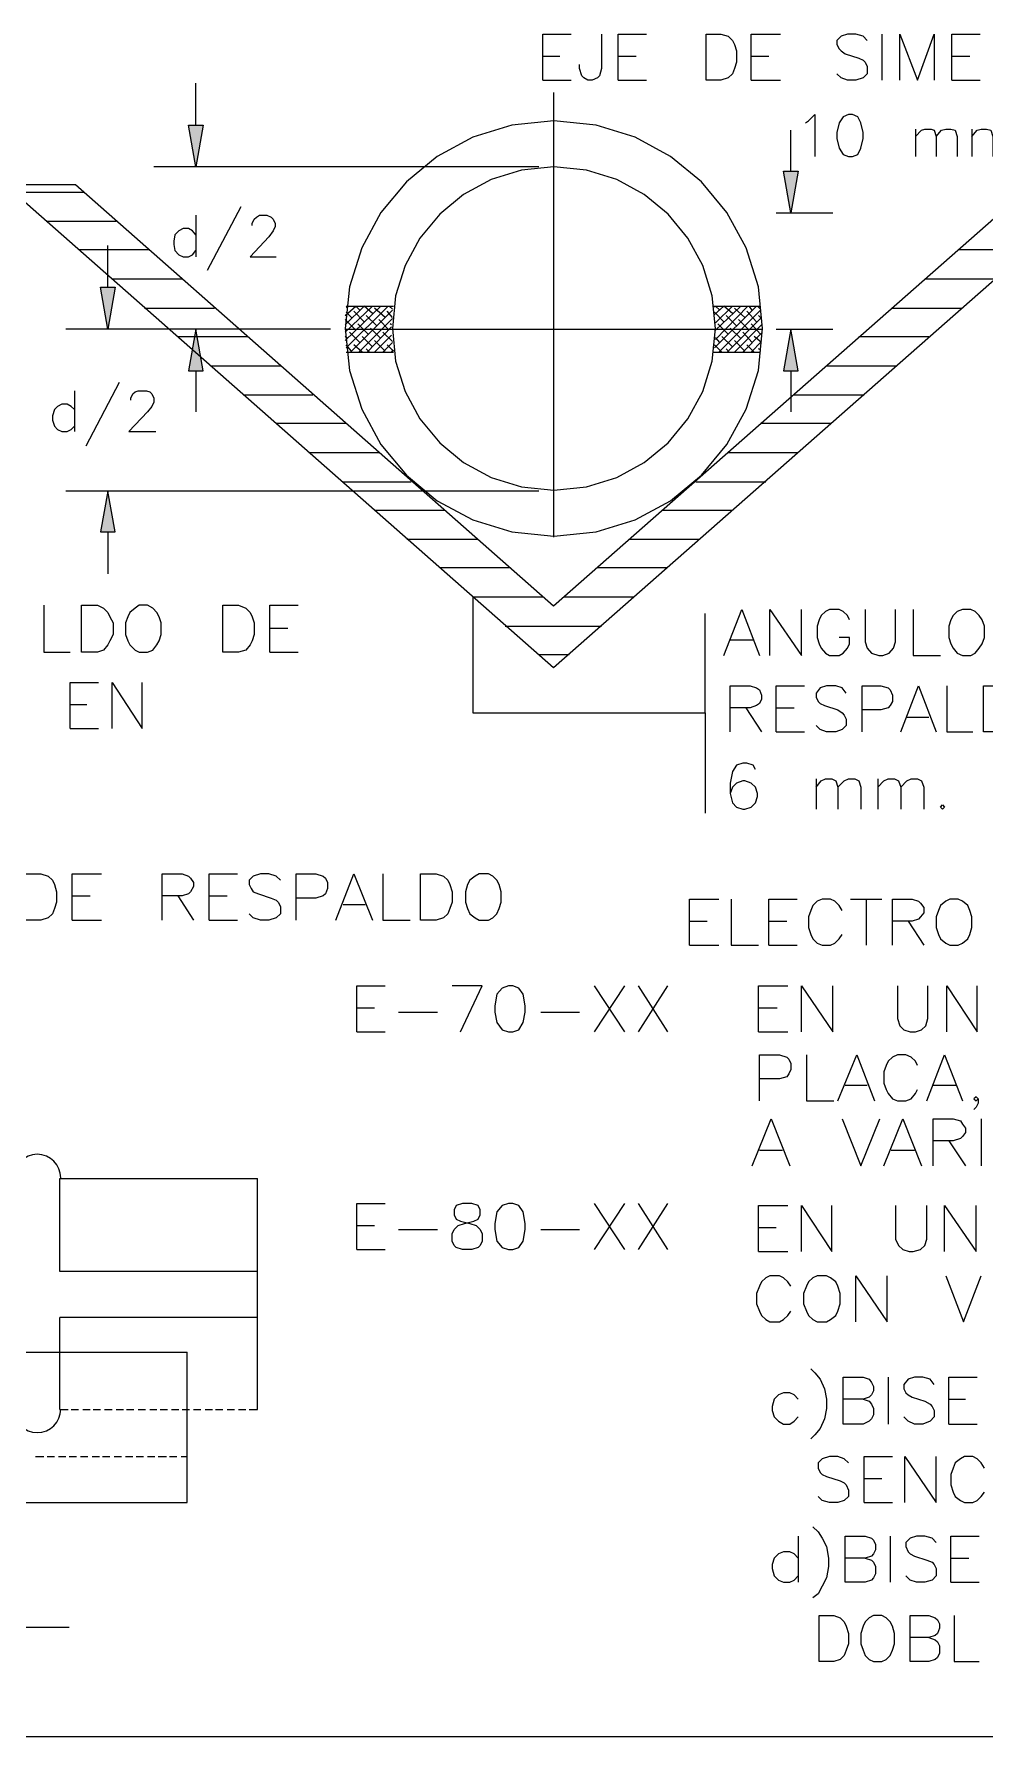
# Model space of a CAD drawing. Header units: metres. Extents: x 2.9 to 42.8, y 1.7 to 28.7.
# Drawn here: x 28.957 to 30.56, y 17.904 to 20.775 of the extents above; entities that cross this region are included whole.
import ezdxf

# ---------------------------------------------------------------- set-up
doc = ezdxf.new("R2010")
doc.units = ezdxf.units.M
for name, color, linetype in [('NEGRO', 7, 'Continuous'), ('RELLENO_NEGRO', 7, 'Continuous'), ('ROJO', 1, 'Continuous'), ('VERDE', 3, 'Continuous')]:
    doc.layers.add(name, color=color, linetype=linetype)

msp = doc.modelspace()

# ---------------------------------------------------------------- hatches: boundary and pattern name
at = {"layer": 'RELLENO_NEGRO'}
h = msp.add_hatch(color=256, dxfattribs=at)
h.dxf.hatch_style = 1
h.paths.add_polyline_path([(29.2418, 20.6216), (29.2294, 20.5511), (29.2171, 20.6216), (29.2418, 20.6216)])
h = msp.add_hatch(color=256, dxfattribs=at)
h.dxf.hatch_style = 1
h.paths.add_polyline_path([(30.2454, 20.544), (30.2331, 20.4735), (30.2207, 20.544), (30.2454, 20.544)])
h = msp.add_hatch(color=256, dxfattribs=at)
h.dxf.hatch_style = 1
h.paths.add_polyline_path([(29.0936, 20.3482), (29.0812, 20.2777), (29.0689, 20.3482), (29.0936, 20.3482)])
h = msp.add_hatch(color=256, dxfattribs=at)
h.dxf.hatch_style = 1
h.paths.add_polyline_path([(29.2418, 20.2071), (29.2294, 20.2777), (29.2171, 20.2071), (29.2418, 20.2071)])
h = msp.add_hatch(color=256, dxfattribs=at)
h.dxf.hatch_style = 1
h.paths.add_polyline_path([(30.2454, 20.2071), (30.2331, 20.2777), (30.2207, 20.2071), (30.2454, 20.2071)])
h = msp.add_hatch(color=256, dxfattribs=at)
h.dxf.hatch_style = 1
h.paths.add_polyline_path([(29.0936, 19.9355), (29.0812, 20.0043), (29.0689, 19.9355), (29.0936, 19.9355)])

# ---------------------------------------------------------------- linework, layer by layer
at = {"layer": 'NEGRO', "lineweight": -3}
for points in [[(29.815, 20.6975), (29.815, 20.7751), (29.8626, 20.7751)], [(29.9138, 20.7751), (29.9138, 20.7169), (29.9103, 20.7045), (29.9067, 20.701), (29.8979, 20.6975), (29.8909, 20.6975), (29.8838, 20.701), (29.8803, 20.7045), (29.8768, 20.7169), (29.8768, 20.7239)], [(29.942, 20.6975), (29.942, 20.7751), (29.9896, 20.7751)], [(30.166, 20.6975), (30.166, 20.7751), (30.2154, 20.7751)], [(30.3618, 20.7645), (30.3548, 20.7716), (30.3424, 20.7751), (30.3283, 20.7751), (30.3177, 20.7716), (30.3107, 20.7645), (30.3107, 20.7574), (30.3142, 20.7504), (30.3177, 20.7469), (30.3248, 20.7416), (30.3477, 20.7345), (30.3548, 20.731), (30.3583, 20.7275), (30.3618, 20.7204), (30.3618, 20.7081), (30.3548, 20.701), (30.3424, 20.6975), (30.3283, 20.6975), (30.3177, 20.701), (30.3107, 20.7081)], [(30.3865, 20.7751), (30.3865, 20.6975)], [(30.4165, 20.6975), (30.4165, 20.7751), (30.4465, 20.6975), (30.4747, 20.7751), (30.4747, 20.6975)], [(30.5047, 20.6975), (30.5047, 20.7751), (30.5523, 20.7751)], [(29.815, 20.738), (29.8432, 20.738)], [(29.942, 20.738), (29.972, 20.738)], [(30.166, 20.738), (30.196, 20.738)], [(30.5047, 20.738), (30.5347, 20.738)], [(29.2294, 20.6216), (29.2294, 20.6922)], [(29.815, 20.6975), (29.8626, 20.6975)], [(29.8327, 20.6763), (29.8327, 19.9267)], [(29.942, 20.6975), (29.9896, 20.6975)], [(30.166, 20.6975), (30.2154, 20.6975)], [(30.5047, 20.6975), (30.5523, 20.6975)], [(30.2578, 20.6252), (30.263, 20.6287), (30.2736, 20.6393), (30.2736, 20.5687)], [(30.2331, 20.544), (30.2331, 20.6128)], [(30.443, 20.6146), (30.443, 20.5687)], [(30.443, 20.6022), (30.4535, 20.6128), (30.4588, 20.6146), (30.4694, 20.6146), (30.4747, 20.6128), (30.4782, 20.6022), (30.4782, 20.5687)], [(30.4782, 20.6022), (30.4871, 20.6128), (30.4941, 20.6146), (30.5029, 20.6146), (30.51, 20.6128), (30.5135, 20.6022), (30.5135, 20.5687)], [(30.5382, 20.6146), (30.5382, 20.5687)], [(30.5382, 20.6022), (30.547, 20.6128), (30.5541, 20.6146), (30.5629, 20.6146), (30.57, 20.6128), (30.5735, 20.6022), (30.5735, 20.5687)], [(29.808, 20.5511), (29.1588, 20.5511)], [(29.0266, 20.5211), (28.9084, 20.5211)], [(29.8327, 19.7062), (28.9084, 20.5211)], [(28.9225, 20.5087), (29.0407, 20.5087)], [(29.8327, 19.8102), (29.0266, 20.5211)], [(30.6405, 20.5211), (29.8327, 19.8102)], [(30.7587, 20.5211), (29.8327, 19.7062)], [(29.3053, 20.484), (29.2488, 20.3764)], [(28.9772, 20.4593), (29.0953, 20.4593)], [(29.2294, 20.4364), (29.2241, 20.4435), (29.2171, 20.447), (29.2082, 20.447), (29.2012, 20.4435), (29.1941, 20.4364), (29.1924, 20.4258), (29.1924, 20.4205), (29.1941, 20.41), (29.2012, 20.4029), (29.2082, 20.3994), (29.2171, 20.3994), (29.2241, 20.4029), (29.2294, 20.41)], [(29.2294, 20.4699), (29.2294, 20.3994)], [(29.3247, 20.4523), (29.3247, 20.4558), (29.3282, 20.4629), (29.3317, 20.4664), (29.337, 20.4699), (29.3493, 20.4699), (29.3564, 20.4664), (29.3599, 20.4629), (29.3635, 20.4558), (29.3635, 20.4505), (29.3599, 20.4435), (29.3529, 20.4329), (29.3211, 20.3994), (29.3652, 20.3994)], [(30.2084, 20.4735), (30.3036, 20.4735)], [(29.0812, 20.3482), (29.0812, 20.4188)], [(29.0336, 20.4117), (29.1518, 20.4117)], [(30.5153, 20.4117), (30.6317, 20.4117)], [(29.0883, 20.3623), (29.2065, 20.3623)], [(30.4588, 20.3623), (30.577, 20.3623)], [(29.143, 20.3129), (29.2612, 20.3129)], [(29.4816, 20.2583), (29.5416, 20.3165)], [(29.4816, 20.2724), (29.5275, 20.3165)], [(29.4816, 20.2847), (29.5134, 20.3165)], [(29.4816, 20.3006), (29.4993, 20.3165)], [(29.4834, 20.2459), (29.554, 20.3165)], [(29.4834, 20.3147), (29.4852, 20.3165)], [(29.4834, 20.3165), (29.5628, 20.3165)], [(29.4922, 20.2971), (29.4834, 20.3059)], [(29.4905, 20.2389), (29.561, 20.3094)], [(29.5134, 20.29), (29.4958, 20.3077)], [(29.5063, 20.3094), (29.4993, 20.3165)], [(29.5275, 20.3041), (29.5134, 20.3165)], [(29.5487, 20.2971), (29.531, 20.3129)], [(29.561, 20.2971), (29.5522, 20.3077)], [(29.561, 20.3112), (29.5557, 20.3165)], [(30.1025, 20.3165), (30.1819, 20.3165)], [(30.1043, 20.2459), (30.1748, 20.3165)], [(30.1043, 20.3024), (30.1202, 20.3165)], [(30.1043, 20.3147), (30.1061, 20.3165)], [(30.1202, 20.29), (30.1043, 20.3059)], [(30.1061, 20.26), (30.1607, 20.3165)], [(30.1061, 20.2759), (30.1484, 20.3165)], [(30.1061, 20.2883), (30.1343, 20.3165)], [(30.1131, 20.3094), (30.1061, 20.3165)], [(30.1113, 20.2389), (30.1819, 20.3094)], [(30.1343, 20.3041), (30.1202, 20.3165)], [(30.1554, 20.2971), (30.1378, 20.3129)], [(30.1748, 20.29), (30.159, 20.3077)], [(30.1678, 20.3094), (30.1625, 20.3165)], [(30.1819, 20.3112), (30.1766, 20.3165)], [(30.4042, 20.3129), (30.5223, 20.3129)], [(29.4569, 20.2777), (29.0107, 20.2777)], [(29.4569, 20.2777), (29.1588, 20.2777)], [(29.4993, 20.2759), (29.4816, 20.2935)], [(29.4816, 20.2777), (30.1837, 20.2777)], [(29.5204, 20.2688), (29.5028, 20.2865)], [(29.5046, 20.2389), (29.561, 20.2953)], [(29.5346, 20.283), (29.5169, 20.3006)], [(29.5187, 20.2389), (29.5593, 20.2812)], [(29.5416, 20.2618), (29.524, 20.2794)], [(29.5557, 20.2759), (29.5381, 20.2935)], [(29.5593, 20.2847), (29.5575, 20.2865)], [(30.1272, 20.2688), (30.1096, 20.2865)], [(30.1413, 20.283), (30.1237, 20.3006)], [(30.1255, 20.2389), (30.1837, 20.2971)], [(30.1484, 20.2618), (30.1308, 20.2794)], [(30.1378, 20.2389), (30.1837, 20.2847)], [(30.1625, 20.2759), (30.1449, 20.2935)], [(30.1819, 20.2688), (30.166, 20.2865)], [(30.1837, 20.2953), (30.1784, 20.3006)], [(30.2084, 20.2777), (30.3036, 20.2777)], [(29.1994, 20.2653), (29.3176, 20.2653)], [(29.4852, 20.2618), (29.4816, 20.2653)], [(29.4922, 20.2406), (29.4834, 20.2512)], [(29.5063, 20.2547), (29.4887, 20.2724)], [(29.5099, 20.2389), (29.4958, 20.2512)], [(29.5275, 20.2477), (29.5099, 20.2653)], [(29.531, 20.2389), (29.5593, 20.2671)], [(29.5487, 20.2406), (29.531, 20.2583)], [(29.561, 20.2565), (29.5451, 20.2724)], [(29.5451, 20.2389), (29.561, 20.2547)], [(29.5628, 20.2406), (29.5522, 20.2512)], [(30.1166, 20.2389), (30.1043, 20.2512)], [(30.1131, 20.2547), (30.1061, 20.2636)], [(30.1343, 20.2477), (30.1166, 20.2653)], [(30.1554, 20.2406), (30.1378, 20.2583)], [(30.1678, 20.2547), (30.1519, 20.2724)], [(30.1519, 20.2389), (30.1837, 20.2706)], [(30.1713, 20.2389), (30.159, 20.2512)], [(30.166, 20.2389), (30.1837, 20.2565)], [(30.1837, 20.2547), (30.1713, 20.2653)], [(30.3477, 20.2653), (30.4659, 20.2653)], [(29.4834, 20.2389), (29.5628, 20.2389)], [(29.5222, 20.2389), (29.5169, 20.2442)], [(29.5593, 20.2389), (29.5628, 20.2424)], [(30.1025, 20.2389), (30.1819, 20.2389)], [(30.129, 20.2389), (30.1237, 20.2442)], [(30.1819, 20.2424), (30.1784, 20.2442)], [(30.1801, 20.2389), (30.1819, 20.2406)], [(29.1006, 20.1877), (29.0442, 20.0801)], [(29.2294, 20.2071), (29.2294, 20.1383)], [(29.2541, 20.2159), (29.3723, 20.2159)], [(30.2331, 20.2071), (30.2331, 20.1383)], [(30.293, 20.2159), (30.4112, 20.2159)], [(29.0248, 20.1736), (29.0248, 20.1048)], [(29.12, 20.1577), (29.12, 20.1612), (29.1236, 20.1683), (29.1271, 20.1718), (29.1324, 20.1736), (29.1465, 20.1736), (29.1518, 20.1718), (29.1553, 20.1683), (29.1588, 20.1612), (29.1588, 20.1542), (29.1553, 20.1471), (29.1483, 20.1383), (29.1165, 20.1048), (29.1624, 20.1048)], [(29.3105, 20.1665), (29.427, 20.1665)], [(30.2383, 20.1665), (30.3565, 20.1665)], [(29.0248, 20.1418), (29.0195, 20.1471), (29.0124, 20.1507), (29.0036, 20.1507), (28.9966, 20.1471), (28.9913, 20.1418), (28.9878, 20.1313), (28.9878, 20.1242), (28.9913, 20.1136), (28.9966, 20.1083), (29.0036, 20.1048), (29.0124, 20.1048), (29.0195, 20.1083), (29.0248, 20.1136)], [(29.3652, 20.1189), (29.4834, 20.1189)], [(30.1819, 20.1189), (30.3001, 20.1189)], [(29.4199, 20.0695), (29.5381, 20.0695)], [(30.1272, 20.0695), (30.2454, 20.0695)], [(29.4763, 20.0201), (29.5928, 20.0201)], [(30.0725, 20.0201), (30.1907, 20.0201)], [(29.808, 20.0043), (29.0107, 20.0043)], [(29.531, 19.9725), (29.6492, 19.9725)], [(30.0161, 19.9725), (30.1343, 19.9725)], [(29.0812, 19.9355), (29.0812, 19.8649)], [(29.5857, 19.9231), (29.7039, 19.9231)], [(29.9614, 19.9231), (30.0796, 19.9231)], [(29.6422, 19.8755), (29.7586, 19.8755)], [(29.9067, 19.8755), (30.0249, 19.8755)], [(29.6968, 19.8261), (29.815, 19.8261)], [(29.6968, 19.8261), (29.6968, 19.6303)], [(29.8503, 19.8261), (29.9685, 19.8261)], [(28.9736, 19.812), (28.9736, 19.7326), (29.0177, 19.7326)], [(29.3546, 19.7326), (29.3546, 19.812), (29.4023, 19.812)], [(30.0884, 19.6303), (30.0884, 19.7979)], [(30.1202, 19.7273), (30.1502, 19.8049), (30.1801, 19.7273)], [(30.1978, 19.7273), (30.1978, 19.8049), (30.2507, 19.7273), (30.2507, 19.8049)], [(30.3318, 19.7873), (30.3283, 19.7944), (30.3212, 19.8014), (30.3142, 19.8049), (30.2983, 19.8049), (30.2913, 19.8014), (30.2842, 19.7944), (30.2807, 19.7873), (30.2772, 19.7767), (30.2772, 19.7573), (30.2807, 19.7467), (30.2842, 19.7397), (30.2913, 19.7309), (30.2983, 19.7273), (30.3142, 19.7273), (30.3212, 19.7309), (30.3283, 19.7397), (30.3318, 19.7467), (30.3318, 19.7573), (30.3142, 19.7573)], [(30.3583, 19.8049), (30.3583, 19.7503), (30.3618, 19.7397), (30.3689, 19.7309), (30.3812, 19.7273), (30.3883, 19.7273), (30.3989, 19.7309), (30.4059, 19.7397), (30.4094, 19.7503), (30.4094, 19.8049)], [(30.4394, 19.8049), (30.4394, 19.7273), (30.4853, 19.7273)], [(29.3546, 19.7732), (29.3846, 19.7732)], [(29.7515, 19.7767), (29.9138, 19.7767)], [(29.3546, 19.7326), (29.4023, 19.7326)], [(29.808, 19.7291), (29.8591, 19.7291)], [(30.1308, 19.7538), (30.1696, 19.7538)], [(29.0177, 19.6039), (29.0177, 19.6815), (29.0654, 19.6815)], [(29.0883, 19.6039), (29.0883, 19.6815), (29.1394, 19.6039), (29.1394, 19.6815)], [(30.1308, 19.5986), (30.1308, 19.6762), (30.1643, 19.6762), (30.1748, 19.6727), (30.1801, 19.6691), (30.1837, 19.6603), (30.1837, 19.6533), (30.1801, 19.6462), (30.1748, 19.6427), (30.1643, 19.6391), (30.1308, 19.6391)], [(30.2084, 19.5986), (30.2084, 19.6762), (30.256, 19.6762)], [(30.3265, 19.6638), (30.3195, 19.6727), (30.3089, 19.6762), (30.293, 19.6762), (30.2824, 19.6727), (30.2754, 19.6638), (30.2754, 19.6568), (30.2789, 19.6497), (30.2824, 19.6462), (30.2895, 19.6427), (30.3124, 19.6356), (30.3195, 19.6303), (30.323, 19.6268), (30.3265, 19.6197), (30.3265, 19.6092), (30.3195, 19.6021), (30.3089, 19.5986), (30.293, 19.5986), (30.2824, 19.6021), (30.2754, 19.6092)], [(30.353, 19.5986), (30.353, 19.6762), (30.3847, 19.6762), (30.3971, 19.6727), (30.4006, 19.6691), (30.4042, 19.6603), (30.4042, 19.6497), (30.4006, 19.6427), (30.3971, 19.6391), (30.3847, 19.6356), (30.353, 19.6356)], [(30.4183, 19.5986), (30.4483, 19.6762), (30.4782, 19.5986)], [(30.4959, 19.6762), (30.4959, 19.5986), (30.54, 19.5986)], [(29.0177, 19.6444), (29.046, 19.6444)], [(29.6968, 19.6303), (30.0884, 19.6303)], [(30.0884, 19.6303), (30.0884, 19.461)], [(30.1572, 19.6391), (30.1837, 19.5986)], [(30.2084, 19.6391), (30.2383, 19.6391)], [(30.4288, 19.6233), (30.4659, 19.6233)], [(29.0177, 19.6039), (29.0654, 19.6039)], [(30.2084, 19.5986), (30.256, 19.5986)], [(30.1731, 19.5351), (30.1696, 19.5421), (30.159, 19.5457), (30.1519, 19.5457), (30.1413, 19.5421), (30.1343, 19.5315), (30.1308, 19.5121), (30.1308, 19.4945), (30.1343, 19.4786), (30.1413, 19.4716), (30.1519, 19.468), (30.1554, 19.468), (30.166, 19.4716), (30.1731, 19.4786), (30.1766, 19.4892), (30.1766, 19.4945), (30.1731, 19.5051), (30.166, 19.5121), (30.1554, 19.5157), (30.1519, 19.5157), (30.1413, 19.5121), (30.1343, 19.5051), (30.1308, 19.4945)], [(30.2754, 19.5192), (30.2754, 19.468)], [(30.2754, 19.5051), (30.2842, 19.5157), (30.2913, 19.5192), (30.3018, 19.5192), (30.3089, 19.5157), (30.3124, 19.5051), (30.3124, 19.468)], [(30.3124, 19.5051), (30.323, 19.5157), (30.3301, 19.5192), (30.3407, 19.5192), (30.3477, 19.5157), (30.3512, 19.5051), (30.3512, 19.468)], [(30.3795, 19.5192), (30.3795, 19.468)], [(30.3795, 19.5051), (30.39, 19.5157), (30.3971, 19.5192), (30.4077, 19.5192), (30.4147, 19.5157), (30.4183, 19.5051), (30.4183, 19.468)], [(30.4183, 19.5051), (30.4288, 19.5157), (30.4359, 19.5192), (30.4465, 19.5192), (30.4535, 19.5157), (30.4571, 19.5051), (30.4571, 19.468)], [(29.501, 19.0923), (29.501, 19.1699), (29.5487, 19.1699)], [(29.6757, 19.0923), (29.7127, 19.1699), (29.6616, 19.1699)], [(29.9014, 19.1699), (29.9526, 19.0923)], [(29.9526, 19.1699), (29.9014, 19.0923)], [(29.9755, 19.1699), (30.0249, 19.0923)], [(30.0249, 19.1699), (29.9755, 19.0923)], [(30.1784, 19.0923), (30.1784, 19.1699), (30.2278, 19.1699)], [(30.2507, 19.0923), (30.2507, 19.1699), (30.3036, 19.0923), (30.3036, 19.1699)], [(30.413, 19.1699), (30.413, 19.1153), (30.4165, 19.1029), (30.4236, 19.0959), (30.4341, 19.0923), (30.443, 19.0923), (30.4535, 19.0959), (30.4606, 19.1029), (30.4641, 19.1153), (30.4641, 19.1699)], [(30.4959, 19.0923), (30.4959, 19.1699), (30.547, 19.0923), (30.547, 19.1699)], [(29.501, 19.1329), (29.531, 19.1329)], [(29.5716, 19.1258), (29.6369, 19.1258)], [(29.8115, 19.1258), (29.8768, 19.1258)], [(30.1784, 19.1329), (30.2101, 19.1329)], [(29.501, 19.0923), (29.5487, 19.0923)], [(30.1784, 19.0923), (30.2278, 19.0923)], [(30.1801, 18.9759), (30.1801, 19.0535), (30.2137, 19.0535), (30.226, 19.05), (30.2295, 19.0465), (30.2331, 19.0394), (30.2331, 19.0288), (30.2295, 19.0218), (30.226, 19.0165), (30.2137, 19.013), (30.1801, 19.013)], [(30.2595, 19.0535), (30.2595, 18.9759), (30.3054, 18.9759)], [(30.3124, 18.9759), (30.3442, 19.0535), (30.3742, 18.9759)], [(30.4465, 19.0359), (30.443, 19.0429), (30.4359, 19.05), (30.4271, 19.0535), (30.413, 19.0535), (30.4042, 19.05), (30.3971, 19.0429), (30.3936, 19.0359), (30.39, 19.0253), (30.39, 19.0059), (30.3936, 18.9953), (30.3971, 18.9883), (30.4042, 18.9794), (30.413, 18.9759), (30.4271, 18.9759), (30.4359, 18.9794), (30.443, 18.9883), (30.4465, 18.9953)], [(30.4624, 18.9759), (30.4923, 19.0535), (30.5223, 18.9759)], [(30.3248, 19.0024), (30.3618, 19.0024)], [(30.4729, 19.0024), (30.5118, 19.0024)], [(30.5488, 18.9794), (30.5488, 18.9724), (30.5453, 18.9653), (30.5417, 18.9618)], [(30.1678, 18.8666), (30.1995, 18.9459), (30.2313, 18.8666)], [(30.3195, 18.9459), (30.3512, 18.8666), (30.383, 18.9459)], [(30.39, 18.8666), (30.4218, 18.9459), (30.4535, 18.8666)], [(30.4729, 18.8666), (30.4729, 18.9459), (30.5065, 18.9459), (30.5188, 18.9424), (30.5223, 18.9371), (30.5276, 18.9301), (30.5276, 18.923), (30.5223, 18.9159), (30.5188, 18.9124), (30.5065, 18.9089), (30.4729, 18.9089)], [(30.5541, 18.9459), (30.5541, 18.8666)], [(30.4994, 18.9089), (30.5276, 18.8666)], [(29.0019, 18.8463), (29.0011, 18.8543), (28.9987, 18.8617), (28.9951, 18.8685), (28.9902, 18.8743), (28.9844, 18.8792), (28.9776, 18.8828), (28.9702, 18.8852), (28.9622, 18.886), (28.9542, 18.8852), (28.9467, 18.8828), (28.94, 18.8792), (28.9341, 18.8743), (28.9293, 18.8685), (28.9256, 18.8617), (28.9233, 18.8543), (28.9225, 18.8463)], [(30.1801, 18.893), (30.2189, 18.893)], [(30.4024, 18.893), (30.4412, 18.893)], [(29.0001, 18.8454), (29.3335, 18.8454)], [(29.0001, 18.6884), (29.0001, 18.8454)], [(29.3335, 18.4556), (29.3335, 18.8454)], [(29.501, 18.7254), (29.501, 18.8031), (29.5487, 18.8031)], [(29.9014, 18.8031), (29.9526, 18.7254)], [(29.9526, 18.8031), (29.9014, 18.7254)], [(29.9755, 18.8031), (30.0249, 18.7254)], [(30.0249, 18.8031), (29.9755, 18.7254)], [(30.1784, 18.7219), (30.1784, 18.7995), (30.2278, 18.7995)], [(30.2507, 18.7219), (30.2507, 18.7995), (30.3018, 18.7219), (30.3018, 18.7995)], [(30.4094, 18.7995), (30.4094, 18.7431), (30.4147, 18.7325), (30.4218, 18.7254), (30.4324, 18.7219), (30.4394, 18.7219), (30.4518, 18.7254), (30.4588, 18.7325), (30.4624, 18.7431), (30.4624, 18.7995)], [(30.4923, 18.7219), (30.4923, 18.7995), (30.5453, 18.7219), (30.5453, 18.7995)], [(29.501, 18.766), (29.531, 18.766)], [(29.5716, 18.759), (29.6369, 18.759)], [(29.8115, 18.759), (29.8768, 18.759)], [(30.1784, 18.7625), (30.2084, 18.7625)], [(29.501, 18.7254), (29.5487, 18.7254)], [(30.1784, 18.7219), (30.2278, 18.7219)], [(29.3335, 18.6884), (29.0001, 18.6884)], [(30.2331, 18.6637), (30.2278, 18.6708), (30.2207, 18.6778), (30.2137, 18.6813), (30.1978, 18.6813), (30.1907, 18.6778), (30.1837, 18.6708), (30.1801, 18.6637), (30.1748, 18.6514), (30.1748, 18.6337), (30.1801, 18.6214), (30.1837, 18.6143), (30.1907, 18.6073), (30.1978, 18.6037), (30.2137, 18.6037), (30.2207, 18.6073), (30.2278, 18.6143), (30.2331, 18.6214)], [(30.3424, 18.6037), (30.3424, 18.6813), (30.3953, 18.6037), (30.3953, 18.6813)], [(30.4941, 18.6813), (30.5241, 18.6037), (30.5541, 18.6813)], [(29.0001, 18.4556), (29.0001, 18.6108)], [(29.3335, 18.6108), (29.0001, 18.6108)], [(28.4903, 18.5526), (29.2153, 18.5526)], [(29.2153, 18.2986), (29.2153, 18.5526)], [(28.9225, 18.4565), (28.9233, 18.4485), (28.9256, 18.441), (28.9293, 18.4343), (28.9341, 18.4284), (28.94, 18.4235), (28.9467, 18.4199), (28.9542, 18.4176), (28.9622, 18.4168), (28.9702, 18.4176), (28.9776, 18.4199), (28.9844, 18.4235), (28.9902, 18.4284), (28.9951, 18.4343), (28.9987, 18.441), (29.0011, 18.4485), (29.0019, 18.4565)], [(29.0001, 18.4556), (29.0142, 18.4556)], [(29.0195, 18.4556), (29.0318, 18.4556)], [(29.0389, 18.4556), (29.0512, 18.4556)], [(29.0565, 18.4556), (29.0689, 18.4556)], [(29.0759, 18.4556), (29.0883, 18.4556)], [(29.0953, 18.4556), (29.1077, 18.4556)], [(29.113, 18.4556), (29.1253, 18.4556)], [(29.1324, 18.4556), (29.1447, 18.4556)], [(29.1518, 18.4556), (29.1641, 18.4556)], [(29.1694, 18.4556), (29.1818, 18.4556)], [(29.1888, 18.4556), (29.2012, 18.4556)], [(29.2065, 18.4556), (29.2188, 18.4556)], [(29.2259, 18.4556), (29.2382, 18.4556)], [(29.2453, 18.4556), (29.2576, 18.4556)], [(29.2629, 18.4556), (29.2753, 18.4556)], [(29.2823, 18.4556), (29.2947, 18.4556)], [(29.3017, 18.4556), (29.3141, 18.4556)], [(29.3194, 18.4556), (29.3335, 18.4556)], [(28.9595, 18.3762), (28.9736, 18.3762)], [(28.9789, 18.3762), (28.9913, 18.3762)], [(28.9983, 18.3762), (29.0107, 18.3762)], [(29.016, 18.3762), (29.0283, 18.3762)], [(29.0354, 18.3762), (29.0477, 18.3762)], [(29.0548, 18.3762), (29.0671, 18.3762)], [(29.0724, 18.3762), (29.0848, 18.3762)], [(29.0918, 18.3762), (29.1042, 18.3762)], [(29.1112, 18.3762), (29.1236, 18.3762)], [(29.1289, 18.3762), (29.1412, 18.3762)], [(29.1483, 18.3762), (29.1606, 18.3762)], [(29.1659, 18.3762), (29.18, 18.3762)], [(29.1853, 18.3762), (29.1977, 18.3762)], [(29.2047, 18.3762), (29.2153, 18.3762)], [(27.4602, 18.2986), (29.2153, 18.2986)], [(33.3834, 17.9035), (26.3208, 17.9035)]]:
    msp.add_lwpolyline(points, dxfattribs=at)
for points in [[(30.0902, 20.6975), (30.0902, 20.7751), (30.1149, 20.7751), (30.1272, 20.7716), (30.1343, 20.7645), (30.1378, 20.7574), (30.1413, 20.7469), (30.1413, 20.7275), (30.1378, 20.7169), (30.1343, 20.7081), (30.1272, 20.701), (30.1149, 20.6975)], [(29.2418, 20.6216), (29.2294, 20.5511), (29.2171, 20.6216)], [(30.1854, 20.2785), (30.1783, 20.3491), (30.1578, 20.4148), (30.1253, 20.4743), (30.0824, 20.5261), (30.0303, 20.5689), (29.9705, 20.6012), (29.9045, 20.6216), (29.8335, 20.6287), (29.7626, 20.6216), (29.6966, 20.6012), (29.6368, 20.5689), (29.5847, 20.5261), (29.5417, 20.4743), (29.5093, 20.4148), (29.4888, 20.3491), (29.4816, 20.2785), (29.4888, 20.208), (29.5093, 20.1423), (29.5417, 20.0828), (29.5847, 20.031), (29.6368, 19.9882), (29.6966, 19.9559), (29.7626, 19.9355), (29.8335, 19.9284), (29.9045, 19.9355), (29.9705, 19.9559), (30.0303, 19.9882), (30.0824, 20.031), (30.1253, 20.0828), (30.1578, 20.1423), (30.1783, 20.208)], [(30.3301, 20.6393), (30.3212, 20.6357), (30.3142, 20.6252), (30.3107, 20.6093), (30.3107, 20.5987), (30.3142, 20.5828), (30.3212, 20.5722), (30.3301, 20.5687), (30.3371, 20.5687), (30.3459, 20.5722), (30.3512, 20.5828), (30.3548, 20.5987), (30.3548, 20.6093), (30.3512, 20.6252), (30.3459, 20.6357), (30.3371, 20.6393)], [(30.1061, 20.2785), (30.1005, 20.3335), (30.0846, 20.3846), (30.0595, 20.4309), (30.0262, 20.4713), (29.9859, 20.5045), (29.9396, 20.5297), (29.8885, 20.5455), (29.8335, 20.5511), (29.7786, 20.5455), (29.7275, 20.5297), (29.6812, 20.5045), (29.6408, 20.4713), (29.6076, 20.4309), (29.5824, 20.3846), (29.5666, 20.3335), (29.561, 20.2785), (29.5666, 20.2236), (29.5824, 20.1725), (29.6076, 20.1262), (29.6408, 20.0858), (29.6812, 20.0526), (29.7275, 20.0274), (29.7786, 20.0116), (29.8335, 20.006), (29.8885, 20.0116), (29.9396, 20.0274), (29.9859, 20.0526), (30.0262, 20.0858), (30.0595, 20.1262), (30.0846, 20.1725), (30.1005, 20.2236)], [(30.2454, 20.544), (30.2331, 20.4735), (30.2207, 20.544)], [(29.0936, 20.3482), (29.0812, 20.2777), (29.0689, 20.3482)], [(29.2418, 20.2071), (29.2294, 20.2777), (29.2171, 20.2071)], [(30.2454, 20.2071), (30.2331, 20.2777), (30.2207, 20.2071)], [(29.0936, 19.9355), (29.0812, 20.0043), (29.0689, 19.9355)], [(29.0371, 19.7326), (29.0371, 19.812), (29.0636, 19.812), (29.0742, 19.8067), (29.0812, 19.7997), (29.0848, 19.7926), (29.0901, 19.782), (29.0901, 19.7626), (29.0848, 19.752), (29.0812, 19.745), (29.0742, 19.7362), (29.0636, 19.7326)], [(29.1342, 19.812), (29.1271, 19.8067), (29.1183, 19.7997), (29.1147, 19.7926), (29.1112, 19.782), (29.1112, 19.7626), (29.1147, 19.752), (29.1183, 19.745), (29.1271, 19.7362), (29.1342, 19.7326), (29.1483, 19.7326), (29.1571, 19.7362), (29.1641, 19.745), (29.1677, 19.752), (29.1712, 19.7626), (29.1712, 19.782), (29.1677, 19.7926), (29.1641, 19.7997), (29.1571, 19.8067), (29.1483, 19.812)], [(29.2753, 19.7326), (29.2753, 19.812), (29.3017, 19.812), (29.3141, 19.8067), (29.3211, 19.7997), (29.3247, 19.7926), (29.3282, 19.782), (29.3282, 19.7626), (29.3247, 19.752), (29.3211, 19.745), (29.3141, 19.7362), (29.3017, 19.7326)], [(30.5223, 19.8049), (30.5135, 19.8014), (30.5065, 19.7944), (30.5029, 19.7873), (30.4994, 19.7767), (30.4994, 19.7573), (30.5029, 19.7467), (30.5065, 19.7397), (30.5135, 19.7309), (30.5223, 19.7273), (30.5364, 19.7273), (30.5435, 19.7309), (30.5506, 19.7397), (30.5558, 19.7467), (30.5594, 19.7573), (30.5594, 19.7767), (30.5558, 19.7873), (30.5506, 19.7944), (30.5435, 19.8014), (30.5364, 19.8049)], [(30.5576, 19.5986), (30.5576, 19.6762), (30.5841, 19.6762), (30.5947, 19.6727), (30.6035, 19.6638), (30.607, 19.6568), (30.6105, 19.6462), (30.6105, 19.6268), (30.607, 19.6162), (30.6035, 19.6092), (30.5947, 19.6021), (30.5841, 19.5986)], [(30.4888, 19.4751), (30.4923, 19.4716), (30.4888, 19.468), (30.4853, 19.4716)], [(29.7568, 19.1699), (29.7462, 19.1664), (29.7374, 19.1558), (29.7339, 19.1364), (29.7339, 19.1258), (29.7374, 19.1082), (29.7462, 19.0959), (29.7568, 19.0923), (29.7639, 19.0923), (29.7744, 19.0959), (29.7815, 19.1082), (29.785, 19.1258), (29.785, 19.1364), (29.7815, 19.1558), (29.7744, 19.1664), (29.7639, 19.1699)], [(30.5488, 18.9794), (30.5453, 18.983), (30.5417, 18.9794), (30.5453, 18.9759)], [(29.6792, 18.8031), (29.6686, 18.7995), (29.6651, 18.7925), (29.6651, 18.7837), (29.6686, 18.7766), (29.6757, 18.7731), (29.6915, 18.7695), (29.7021, 18.766), (29.7092, 18.759), (29.7127, 18.7519), (29.7127, 18.7396), (29.7092, 18.7325), (29.7057, 18.729), (29.6951, 18.7254), (29.6792, 18.7254), (29.6686, 18.729), (29.6651, 18.7325), (29.6616, 18.7396), (29.6616, 18.7519), (29.6651, 18.759), (29.6721, 18.766), (29.6827, 18.7695), (29.6986, 18.7731), (29.7057, 18.7766), (29.7092, 18.7837), (29.7092, 18.7925), (29.7057, 18.7995), (29.6951, 18.8031)], [(29.7568, 18.8031), (29.7462, 18.7995), (29.7374, 18.7889), (29.7339, 18.7695), (29.7339, 18.759), (29.7374, 18.7396), (29.7462, 18.729), (29.7568, 18.7254), (29.7639, 18.7254), (29.7744, 18.729), (29.7815, 18.7396), (29.785, 18.759), (29.785, 18.7695), (29.7815, 18.7889), (29.7744, 18.7995), (29.7639, 18.8031)], [(30.2772, 18.6813), (30.2701, 18.6778), (30.263, 18.6708), (30.2595, 18.6637), (30.2542, 18.6514), (30.2542, 18.6337), (30.2595, 18.6214), (30.263, 18.6143), (30.2701, 18.6073), (30.2772, 18.6037), (30.293, 18.6037), (30.3001, 18.6073), (30.3089, 18.6143), (30.3124, 18.6214), (30.316, 18.6337), (30.316, 18.6514), (30.3124, 18.6637), (30.3089, 18.6708), (30.3001, 18.6778), (30.293, 18.6813)]]:
    msp.add_lwpolyline(points, close=True, dxfattribs=at)
at = {"layer": 'ROJO', "lineweight": -3}
for points in [[(28.9419, 19.2811), (28.9419, 19.3587), (28.9683, 19.3587), (28.9807, 19.3552), (28.9878, 19.3481), (28.9913, 19.341), (28.9948, 19.3287), (28.9948, 19.3111), (28.9913, 19.3005), (28.9878, 19.2917), (28.9807, 19.2846), (28.9683, 19.2811)], [(29.6086, 19.2811), (29.6086, 19.3587), (29.6351, 19.3587), (29.6474, 19.3552), (29.6545, 19.3481), (29.658, 19.341), (29.6616, 19.3287), (29.6616, 19.3111), (29.658, 19.3005), (29.6545, 19.2917), (29.6474, 19.2846), (29.6351, 19.2811)], [(29.7074, 19.3587), (29.7004, 19.3552), (29.6915, 19.3481), (29.688, 19.341), (29.6845, 19.3287), (29.6845, 19.3111), (29.688, 19.3005), (29.6915, 19.2917), (29.7004, 19.2846), (29.7074, 19.2811), (29.7233, 19.2811), (29.7303, 19.2846), (29.7374, 19.2917), (29.7409, 19.3005), (29.7445, 19.3111), (29.7445, 19.3287), (29.7409, 19.341), (29.7374, 19.3481), (29.7303, 19.3552), (29.7233, 19.3587)], [(30.5012, 19.3163), (30.4941, 19.3128), (30.4853, 19.3058), (30.4818, 19.2969), (30.4782, 19.2864), (30.4782, 19.2687), (30.4818, 19.2564), (30.4853, 19.2493), (30.4941, 19.2423), (30.5012, 19.2387), (30.5153, 19.2387), (30.5223, 19.2423), (30.5312, 19.2493), (30.5347, 19.2564), (30.5382, 19.2687), (30.5382, 19.2864), (30.5347, 19.2969), (30.5312, 19.3058), (30.5223, 19.3128), (30.5153, 19.3163)], [(30.2807, 18.0305), (30.2807, 18.1081), (30.3054, 18.1081), (30.316, 18.1046), (30.323, 18.0975), (30.3265, 18.0904), (30.3301, 18.0781), (30.3301, 18.0605), (30.3265, 18.0499), (30.323, 18.0411), (30.316, 18.034), (30.3054, 18.0305)], [(30.3724, 18.1081), (30.3653, 18.1046), (30.3583, 18.0975), (30.3548, 18.0904), (30.3512, 18.0781), (30.3512, 18.0605), (30.3548, 18.0499), (30.3583, 18.0411), (30.3653, 18.034), (30.3724, 18.0305), (30.3865, 18.0305), (30.3936, 18.034), (30.4006, 18.0411), (30.4042, 18.0499), (30.4077, 18.0605), (30.4077, 18.0781), (30.4042, 18.0904), (30.4006, 18.0975), (30.3936, 18.1046), (30.3865, 18.1081)]]:
    msp.add_lwpolyline(points, close=True, dxfattribs=at)
for points in [[(29.0213, 19.2811), (29.0213, 19.3587), (29.0707, 19.3587)], [(29.173, 19.2811), (29.173, 19.3587), (29.2065, 19.3587), (29.2171, 19.3552), (29.2206, 19.3516), (29.2259, 19.3446), (29.2259, 19.3375), (29.2206, 19.3287), (29.2171, 19.3252), (29.2065, 19.3216), (29.173, 19.3216)], [(29.2523, 19.2811), (29.2523, 19.3587), (29.3, 19.3587)], [(29.3723, 19.3481), (29.3652, 19.3552), (29.3529, 19.3587), (29.3388, 19.3587), (29.3264, 19.3552), (29.3194, 19.3481), (29.3194, 19.341), (29.3229, 19.334), (29.3264, 19.3287), (29.3352, 19.3252), (29.3564, 19.3181), (29.3652, 19.3146), (29.3687, 19.3111), (29.3723, 19.304), (29.3723, 19.2917), (29.3652, 19.2846), (29.3529, 19.2811), (29.3388, 19.2811), (29.3264, 19.2846), (29.3194, 19.2917)], [(29.3987, 19.2811), (29.3987, 19.3587), (29.4322, 19.3587), (29.4446, 19.3552), (29.4481, 19.3516), (29.4517, 19.3446), (29.4517, 19.334), (29.4481, 19.3252), (29.4446, 19.3216), (29.4322, 19.3181), (29.3987, 19.3181)], [(29.4658, 19.2811), (29.4958, 19.3587), (29.5275, 19.2811)], [(29.5451, 19.3587), (29.5451, 19.2811), (29.591, 19.2811)], [(29.0213, 19.3216), (29.0512, 19.3216)], [(29.1994, 19.3216), (29.2259, 19.2811)], [(29.2523, 19.3216), (29.2823, 19.3216)], [(29.4781, 19.3075), (29.5152, 19.3075)], [(30.062, 19.2387), (30.062, 19.3163), (30.1113, 19.3163)], [(30.1325, 19.3163), (30.1325, 19.2387), (30.1784, 19.2387)], [(30.196, 19.2387), (30.196, 19.3163), (30.2436, 19.3163)], [(30.3195, 19.2969), (30.3142, 19.3058), (30.3071, 19.3128), (30.3001, 19.3163), (30.286, 19.3163), (30.2772, 19.3128), (30.2701, 19.3058), (30.2666, 19.2969), (30.263, 19.2864), (30.263, 19.2687), (30.2666, 19.2564), (30.2701, 19.2493), (30.2772, 19.2423), (30.286, 19.2387), (30.3001, 19.2387), (30.3071, 19.2423), (30.3142, 19.2493), (30.3195, 19.2564)], [(30.3336, 19.3163), (30.3865, 19.3163)], [(30.3601, 19.3163), (30.3601, 19.2387)], [(30.4042, 19.2387), (30.4042, 19.3163), (30.4377, 19.3163), (30.4483, 19.3128), (30.4518, 19.3093), (30.4571, 19.3022), (30.4571, 19.2934), (30.4518, 19.2864), (30.4483, 19.2828), (30.4377, 19.2793), (30.4042, 19.2793)], [(29.0213, 19.2811), (29.0707, 19.2811)], [(29.2523, 19.2811), (29.3, 19.2811)], [(30.062, 19.2793), (30.0919, 19.2793)], [(30.196, 19.2793), (30.226, 19.2793)], [(30.4306, 19.2793), (30.4571, 19.2387)], [(30.062, 19.2387), (30.1113, 19.2387)], [(30.196, 19.2387), (30.2436, 19.2387)], [(30.2666, 18.5244), (30.2736, 18.5173), (30.2824, 18.5067), (30.2895, 18.4908), (30.293, 18.4732), (30.293, 18.4573), (30.2895, 18.4397), (30.2824, 18.4238), (30.2736, 18.4132), (30.2666, 18.4062)], [(30.3212, 18.4309), (30.3212, 18.5103), (30.3548, 18.5103), (30.3653, 18.5067), (30.3689, 18.5014), (30.3724, 18.4944), (30.3724, 18.4873), (30.3689, 18.4803), (30.3653, 18.4767), (30.3548, 18.4732), (30.3212, 18.4732)], [(30.3971, 18.5103), (30.3971, 18.4309)], [(30.4747, 18.4979), (30.4677, 18.5067), (30.4553, 18.5103), (30.4412, 18.5103), (30.4306, 18.5067), (30.4236, 18.4979), (30.4236, 18.4908), (30.4271, 18.4838), (30.4306, 18.4803), (30.4377, 18.4767), (30.4588, 18.4697), (30.4677, 18.4644), (30.4712, 18.4609), (30.4747, 18.4538), (30.4747, 18.4432), (30.4677, 18.4362), (30.4553, 18.4309), (30.4412, 18.4309), (30.4306, 18.4362), (30.4236, 18.4432)], [(30.4994, 18.4309), (30.4994, 18.5103), (30.547, 18.5103)], [(30.2454, 18.4732), (30.2383, 18.4803), (30.2313, 18.4838), (30.2207, 18.4838), (30.2119, 18.4803), (30.2048, 18.4732), (30.2013, 18.4609), (30.2013, 18.4538), (30.2048, 18.4432), (30.2119, 18.4362), (30.2207, 18.4309), (30.2313, 18.4309), (30.2383, 18.4362), (30.2454, 18.4432)], [(30.3548, 18.4732), (30.3653, 18.4697), (30.3689, 18.4644), (30.3724, 18.4573), (30.3724, 18.4467), (30.3689, 18.4397), (30.3653, 18.4362), (30.3548, 18.4309), (30.3212, 18.4309)], [(30.4994, 18.4732), (30.5276, 18.4732)], [(30.4994, 18.4309), (30.547, 18.4309)], [(30.3301, 18.3656), (30.323, 18.3727), (30.3124, 18.3762), (30.2983, 18.3762), (30.286, 18.3727), (30.2789, 18.3656), (30.2789, 18.3568), (30.2824, 18.3497), (30.286, 18.3462), (30.293, 18.3427), (30.316, 18.3356), (30.323, 18.3321), (30.3265, 18.3286), (30.3301, 18.3198), (30.3301, 18.3092), (30.323, 18.3021), (30.3124, 18.2986), (30.2983, 18.2986), (30.286, 18.3021), (30.2789, 18.3092)], [(30.3565, 18.2986), (30.3565, 18.3762), (30.4042, 18.3762)], [(30.4253, 18.2986), (30.4253, 18.3762), (30.4782, 18.2986), (30.4782, 18.3762)], [(30.5594, 18.3568), (30.5541, 18.3656), (30.547, 18.3727), (30.54, 18.3762), (30.5259, 18.3762), (30.5188, 18.3727), (30.51, 18.3656), (30.5065, 18.3568), (30.5029, 18.3462), (30.5029, 18.3286), (30.5065, 18.3162), (30.51, 18.3092), (30.5188, 18.3021), (30.5259, 18.2986), (30.54, 18.2986), (30.547, 18.3021), (30.5541, 18.3092), (30.5594, 18.3162)], [(30.3565, 18.3392), (30.3865, 18.3392)], [(30.3565, 18.2986), (30.4042, 18.2986)], [(30.2454, 18.2421), (30.2454, 18.1645)], [(30.2701, 18.258), (30.2789, 18.2492), (30.286, 18.2386), (30.293, 18.2245), (30.2966, 18.2051), (30.2966, 18.191), (30.293, 18.1716), (30.286, 18.1575), (30.2789, 18.1451), (30.2701, 18.1381)], [(30.3248, 18.1645), (30.3248, 18.2421), (30.3583, 18.2421), (30.3689, 18.2386), (30.3724, 18.2351), (30.3759, 18.228), (30.3759, 18.2192), (30.3724, 18.2122), (30.3689, 18.2086), (30.3583, 18.2051), (30.3248, 18.2051)], [(30.4006, 18.2421), (30.4006, 18.1645)], [(30.4782, 18.2316), (30.4712, 18.2386), (30.4588, 18.2421), (30.4447, 18.2421), (30.4341, 18.2386), (30.4271, 18.2316), (30.4271, 18.2245), (30.4306, 18.2157), (30.4341, 18.2122), (30.4412, 18.2086), (30.4624, 18.2016), (30.4712, 18.198), (30.4747, 18.1945), (30.4782, 18.1875), (30.4782, 18.1751), (30.4712, 18.1681), (30.4588, 18.1645), (30.4447, 18.1645), (30.4341, 18.1681), (30.4271, 18.1751)], [(30.5029, 18.1645), (30.5029, 18.2421), (30.5506, 18.2421)], [(30.2454, 18.2051), (30.2383, 18.2122), (30.2313, 18.2157), (30.2207, 18.2157), (30.2119, 18.2122), (30.2048, 18.2051), (30.2013, 18.1945), (30.2013, 18.1875), (30.2048, 18.1751), (30.2119, 18.1681), (30.2207, 18.1645), (30.2313, 18.1645), (30.2383, 18.1681), (30.2454, 18.1751)], [(30.3583, 18.2051), (30.3689, 18.2016), (30.3724, 18.198), (30.3759, 18.191), (30.3759, 18.1786), (30.3724, 18.1716), (30.3689, 18.1681), (30.3583, 18.1645), (30.3248, 18.1645)], [(30.5029, 18.2051), (30.5329, 18.2051)], [(30.5029, 18.1645), (30.5506, 18.1645)], [(30.4341, 18.0305), (30.4341, 18.1081), (30.4659, 18.1081), (30.4765, 18.1046), (30.48, 18.101), (30.4835, 18.094), (30.4835, 18.0869), (30.48, 18.0781), (30.4765, 18.0746), (30.4659, 18.071), (30.4341, 18.071)], [(30.5082, 18.1081), (30.5082, 18.0305), (30.5506, 18.0305)], [(30.4659, 18.071), (30.4765, 18.0675), (30.48, 18.064), (30.4835, 18.0569), (30.4835, 18.0446), (30.48, 18.0375), (30.4765, 18.034), (30.4659, 18.0305), (30.4341, 18.0305)]]:
    msp.add_lwpolyline(points, dxfattribs=at)
at = {"layer": 'VERDE', "lineweight": -3}
msp.add_lwpolyline([(27.0016, 18.0887), (29.016, 18.0887)], dxfattribs=at)

doc.saveas('drawing.dxf')
